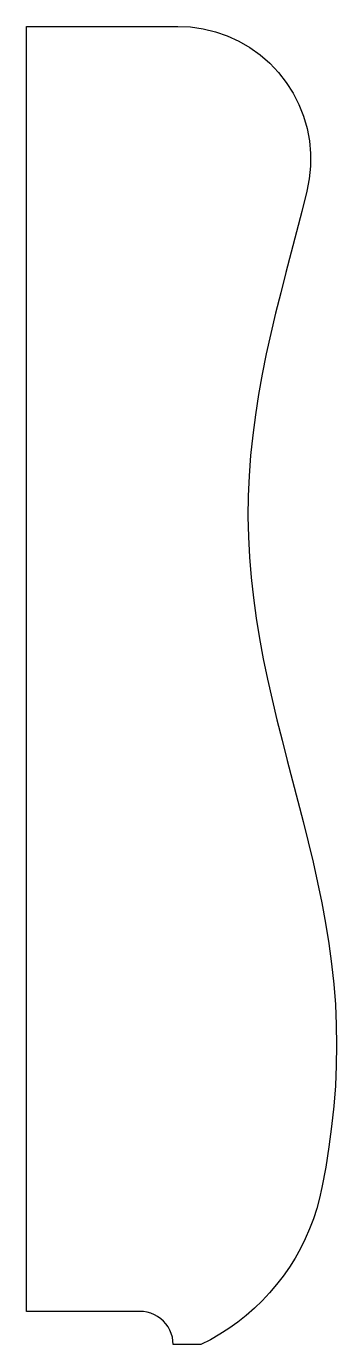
# Model space of a CAD drawing. Header units: inches. Extents: x 0 to 7, y -0.8 to 29.
import ezdxf

# ---------------------------------------------------------------- set-up
doc = ezdxf.new("R2010")
doc.units = ezdxf.units.IN

msp = doc.modelspace()

# ---------------------------------------------------------------- linework, layer by layer
msp.add_lwpolyline([(0, 0), (0, 29), (3.417, 29), (3.417, 29), (3.702, 28.986), (3.986, 28.946), (4.264, 28.878), (4.534, 28.784), (4.794, 28.665), (5.042, 28.522), (5.275, 28.355), (5.491, 28.167), (5.688, 27.96), (5.864, 27.735), (6.018, 27.493), (6.149, 27.239), (6.254, 26.973), (6.334, 26.698), (6.387, 26.417), (6.414, 26.132), (6.413, 25.846), (6.384, 25.561), (6.329, 25.28), (6.329, 25.28), (6.213, 24.821), (6.095, 24.362), (5.975, 23.903), (5.855, 23.444), (5.738, 22.986), (5.624, 22.527), (5.515, 22.068), (5.414, 21.609), (5.321, 21.15), (5.238, 20.691), (5.166, 20.232), (5.106, 19.774), (5.059, 19.315), (5.025, 18.856), (5.005, 18.397), (5, 17.938), (5.009, 17.479), (5.033, 17.02), (5.07, 16.561), (5.121, 16.103), (5.184, 15.644), (5.26, 15.185), (5.345, 14.726), (5.441, 14.267), (5.544, 13.808), (5.654, 13.349), (5.769, 12.89), (5.887, 12.432), (6.007, 11.973), (6.127, 11.514), (6.245, 11.055), (6.359, 10.596), (6.469, 10.137), (6.571, 9.678), (6.665, 9.219), (6.75, 8.761), (6.824, 8.302), (6.886, 7.843), (6.935, 7.384), (6.971, 6.925), (6.993, 6.466), (7, 6.007), (6.993, 5.548), (6.972, 5.09), (6.936, 4.631), (6.888, 4.172), (6.826, 3.713), (6.753, 3.254), (6.668, 2.795), (6.668, 2.795), (6.616, 2.557), (6.552, 2.321), (6.476, 2.089), (6.389, 1.861), (6.291, 1.637), (6.183, 1.418), (6.064, 1.205), (5.934, 0.998), (5.795, 0.798), (5.646, 0.604), (5.488, 0.418), (5.321, 0.24), (5.145, 0.071), (4.961, -0.09), (4.77, -0.242), (4.571, -0.384), (4.366, -0.516), (4.155, -0.638), (3.938, -0.75), (3.312, -0.75), (3.312, -0.75), (3.308, -0.666), (3.294, -0.583), (3.27, -0.502), (3.238, -0.425), (3.198, -0.351), (3.149, -0.282), (3.093, -0.22), (3.03, -0.164), (2.962, -0.115), (2.888, -0.074), (2.81, -0.042), (2.729, -0.019), (2.646, -0.005), (2.562, 0), (0, 0)], close=True)

doc.saveas('drawing.dxf')
